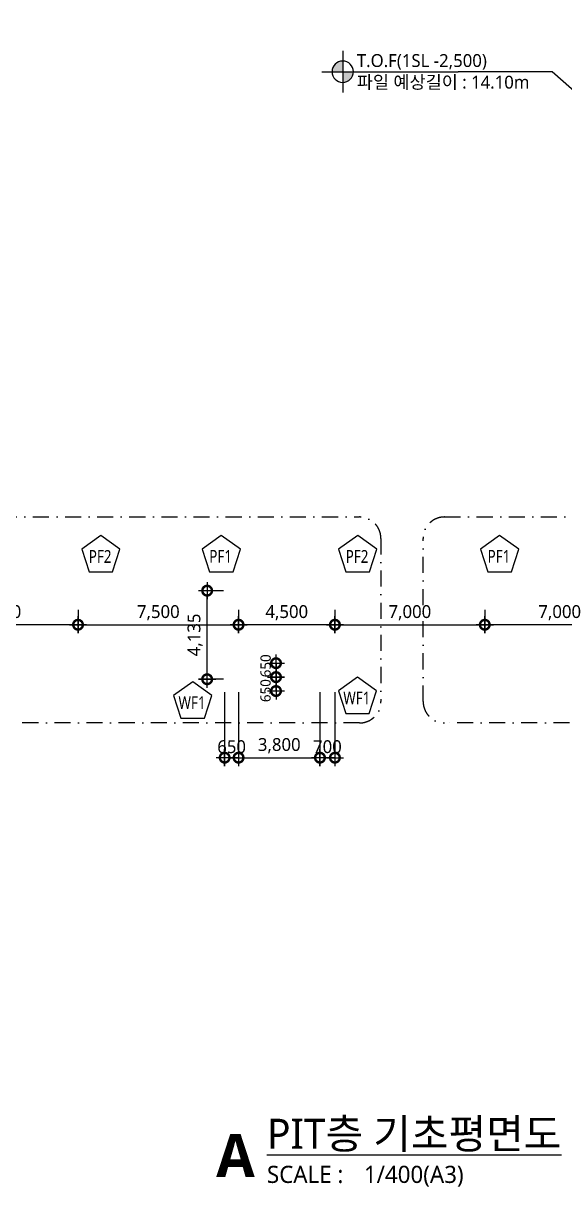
# Model space of a CAD drawing. Header units: millimetres. Extents: x 9300 to 332157, y 4200 to 105100.
# Drawn here: x 62942 to 88236, y 15076 to 69386 of the extents above; entities that cross this region are included whole.
import ezdxf
from ezdxf.enums import TextEntityAlignment as Align

# ---------------------------------------------------------------- set-up
doc = ezdxf.new("R2010")
doc.units = ezdxf.units.MM
doc.header["$LTSCALE"] = 150
doc.linetypes.add('DASHDOT-GAUN', pattern=[10, 5, -2.5, 0, -2.5])
doc.layers.get('DEFPOINTS').update_dxf_attribs({"color": 137})
for name, color, linetype in [('DIM', 7, 'Continuous'), ('S-SYM', 6, 'Continuous'), ('SYM', 6, 'Continuous'), ('SYM-LEAD', 6, 'Continuous'), ('SYM-LEVEL', 7, 'Continuous')]:
    doc.layers.add(name, color=color, linetype=linetype)
doc.styles.add('맑은고딕', font='malgun.ttf')
doc.styles.add('스타일1', font='malgun.ttf')
doc.styles.add('스타일2', font='malgunbd.ttf')
doc.dimstyles.new('CJA', dxfattribs={"dimscale": 200, "dimtxt": 3, "dimasz": 1, "dimexe": 2, "dimexo": 3, "dimgap": 1, "dimtad": 1, "dimdec": 0, "dimzin": 1, "dimdsep": 46, "dimlunit": 6, "dimtxsty": '스타일1', "dimblk": 'GAUN-DOT', "dimcen": -2, "dimdle": 2, "dimclrd": 256, "dimclre": 256, "dimclrt": 3, "dimadec": 0, "dimazin": 0, "dimtfac": 1, "dimtdec": 0, "dimtix": 1, "dimtmove": 2, "dimatfit": 3, "dimldrblk": 'DOTSMALL', "dimfxl": 1, "dimtolj": 1, "dimtzin": 1, "dimarcsym": 0})
doc.dimstyles.new('DIM-QD 1', dxfattribs={"dimtxt": 3, "dimasz": 1.5, "dimexe": 1, "dimexo": 0, "dimgap": 1, "dimtad": 1, "dimdec": 3, "dimdsep": 46, "dimlunit": 6, "dimtxsty": '스타일1', "dimblk1": 'ARCHTICK', "dimblk2": 'ARCHTICK', "dimsah": 1, "dimcen": 0, "dimclrd": 256, "dimclre": 256, "dimclrt": 3, "dimazin": 2, "dimtfac": 1, "dimtdec": 3, "dimtix": 1, "dimtmove": 2, "dimatfit": 3, "dimldrblk": 'ARCHTICK', "dimfxl": 1, "dimtolj": 1, "dimtzin": 0, "dimarcsym": 0})
doc.dimstyles.new('GAUN-400-I', dxfattribs={"dimscale": 200, "dimtxt": 2.4, "dimasz": 1, "dimexe": 1, "dimexo": 1, "dimgap": 1, "dimtad": 1, "dimdec": 0, "dimzin": 1, "dimdsep": 46, "dimlunit": 6, "dimtxsty": '맑은고딕', "dimblk": 'GAUN-DOT', "dimcen": -2, "dimdle": 2, "dimclrd": 256, "dimclre": 256, "dimclrt": 4, "dimadec": 0, "dimazin": 0, "dimtfac": 1, "dimtdec": 0, "dimtix": 1, "dimtmove": 2, "dimatfit": 3, "dimldrblk": 'DOTSMALL', "dimfxl": 1, "dimtolj": 1, "dimtzin": 1, "dimarcsym": 0})

# ---------------------------------------------------------------- blocks, each defined once
blk = doc.blocks.new('dwgtitle')
at = {"layer": 'SYM', "color": 3, "style": '스타일1'}
blk.add_text('SCALE :', height=4, dxfattribs=at).set_placement((12.25, -1.4))
for tag, p, height in [('%%UTITLE', (12.25, 6.59), 7), ('1/100', (34.89, -1.4), 4)]:
    blk.add_attdef(tag, p, '', height=height, dxfattribs=at)
at = {"layer": 'SYM', "color": 6, "style": '스타일2'}
blk.add_attdef('A', text='', height=10, dxfattribs=at).set_placement((4.89, 5), align=Align.MIDDLE)
blk = doc.blocks.new('str-f')
blk.add_lwpolyline([(0, 469), (-446, 145), (-276, -379), (276, -379), (446, 145)], close=True)
at = {"color": 3, "style": '스타일1'}
blk.add_attdef('F1', text='', height=300, dxfattribs=at).set_placement((-16, -20), align=Align.MIDDLE)
blk = doc.blocks.new('GAUN-DOT')
at = {"linetype": 'ByBlock'}
for p, q in [((2, 0), (-2, 0)), ((0, -2), (0, 2))]:
    blk.add_line(p, q, dxfattribs=at)
at = {"const_width": 2.25}
blk.add_lwpolyline([(0, 0.28125, 1), (0, -0.28125, 1)], format="xyb", close=True, dxfattribs=at)
blk = doc.blocks.new('*D17')
at = {"layer": 'DEFPOINTS', "color": 0, "transparency": 16777216}
for p in [(73000, 38765), (76800, 38765), (76800, 35104)]:
    blk.add_point(p, dxfattribs=at)
at = {"layer": 'DIM', "lineweight": -2, "transparency": 16777216}
for p, q in [((73000, 38165), (73000, 34704)), ((76800, 38165), (76800, 34704)), ((73200, 35104), (76600, 35104))]:
    blk.add_line(p, q, dxfattribs=at)
at = {"layer": 'DIM', "lineweight": -2, "transparency": 16777216, "xscale": 200, "yscale": 200, "zscale": 200, "rotation": 180}
blk.add_blockref('GAUN-DOT', (73000, 35104), dxfattribs=at)
at = {"layer": 'DIM', "lineweight": -2, "transparency": 16777216, "xscale": 200, "yscale": 200, "zscale": 200}
blk.add_blockref('GAUN-DOT', (76800, 35104), dxfattribs=at)
at = {"layer": 'DIM', "color": 3, "transparency": 16777216, "insert": (74900, 35664), "char_height": 600, "attachment_point": 5, "style": '스타일1'}
blk.add_mtext('\\A1;3,800', dxfattribs=at)
blk = doc.blocks.new('_DotSmall')
at = {"color": 0, "linetype": 'ByBlock', "const_width": 0.5}
blk.add_lwpolyline([(-0.0625, 0, 1), (0.0625, 0, 1)], format="xyb", close=True, dxfattribs=at)
blk = doc.blocks.new('*D18')
at = {"layer": 'DEFPOINTS', "color": 0, "transparency": 16777216}
for p in [(71531, 42900), (72900, 42900), (72900, 38765)]:
    blk.add_point(p, dxfattribs=at)
at = {"layer": 'DIM', "lineweight": -2, "transparency": 16777216}
for p, q in [((72300, 42900), (71131, 42900)), ((71531, 38965), (71531, 42700)), ((72300, 38765), (71131, 38765))]:
    blk.add_line(p, q, dxfattribs=at)
at = {"layer": 'DIM', "lineweight": -2, "transparency": 16777216, "xscale": 200, "yscale": 200, "zscale": 200}
for p, rotation in [((71531, 42900), 90), ((71531, 38765), 270)]:
    blk.add_blockref('GAUN-DOT', p, dxfattribs=dict(at, rotation=rotation))
at = {"layer": 'DIM', "color": 3, "transparency": 16777216, "insert": (70969, 40833), "char_height": 600, "attachment_point": 5, "rotation": 90, "style": '스타일1'}
blk.add_mtext('\\A1;4,135', dxfattribs=at)
blk = doc.blocks.new('*D59')
at = {"layer": 'DEFPOINTS', "color": 0, "transparency": 16777216}
for p in [(84500, 42600), (91500, 42600), (84500, 41309)]:
    blk.add_point(p, dxfattribs=at)
at = {"layer": 'DIM', "lineweight": -2, "transparency": 16777216}
for p, q in [((84500, 42000), (84500, 40909)), ((91500, 42000), (91500, 40909)), ((91300, 41309), (84700, 41309))]:
    blk.add_line(p, q, dxfattribs=at)
at = {"layer": 'DIM', "lineweight": -2, "transparency": 16777216, "xscale": 200, "yscale": 200, "zscale": 200, "rotation": 180}
blk.add_blockref('GAUN-DOT', (84500, 41309), dxfattribs=at)
at = {"layer": 'DIM', "lineweight": -2, "transparency": 16777216, "xscale": 200, "yscale": 200, "zscale": 200}
blk.add_blockref('GAUN-DOT', (91500, 41309), dxfattribs=at)
at = {"layer": 'DIM', "color": 3, "transparency": 16777216, "insert": (88000, 41869), "char_height": 600, "attachment_point": 5, "style": '스타일1'}
blk.add_mtext('\\A1;7,000', dxfattribs=at)
blk = doc.blocks.new('*D60')
at = {"layer": 'DEFPOINTS', "color": 0, "transparency": 16777216}
for p in [(77500, 42600), (84500, 42600), (84500, 41309)]:
    blk.add_point(p, dxfattribs=at)
at = {"layer": 'DIM', "lineweight": -2, "transparency": 16777216}
for p, q in [((77500, 42000), (77500, 40909)), ((84500, 42000), (84500, 40909)), ((77700, 41309), (84300, 41309))]:
    blk.add_line(p, q, dxfattribs=at)
at = {"layer": 'DIM', "lineweight": -2, "transparency": 16777216, "xscale": 200, "yscale": 200, "zscale": 200, "rotation": 180}
blk.add_blockref('GAUN-DOT', (77500, 41309), dxfattribs=at)
at = {"layer": 'DIM', "lineweight": -2, "transparency": 16777216, "xscale": 200, "yscale": 200, "zscale": 200}
blk.add_blockref('GAUN-DOT', (84500, 41309), dxfattribs=at)
at = {"layer": 'DIM', "color": 3, "transparency": 16777216, "insert": (81000, 41869), "char_height": 600, "attachment_point": 5, "style": '스타일1'}
blk.add_mtext('\\A1;7,000', dxfattribs=at)
blk = doc.blocks.new('*D61')
at = {"layer": 'DEFPOINTS', "color": 0, "transparency": 16777216}
for p in [(73000, 42600), (77500, 42600), (73000, 41309)]:
    blk.add_point(p, dxfattribs=at)
at = {"layer": 'DIM', "lineweight": -2, "transparency": 16777216}
for p, q in [((73000, 42000), (73000, 40909)), ((77500, 42000), (77500, 40909)), ((77300, 41309), (73200, 41309))]:
    blk.add_line(p, q, dxfattribs=at)
at = {"layer": 'DIM', "lineweight": -2, "transparency": 16777216, "xscale": 200, "yscale": 200, "zscale": 200, "rotation": 180}
blk.add_blockref('GAUN-DOT', (73000, 41309), dxfattribs=at)
at = {"layer": 'DIM', "lineweight": -2, "transparency": 16777216, "xscale": 200, "yscale": 200, "zscale": 200}
blk.add_blockref('GAUN-DOT', (77500, 41309), dxfattribs=at)
at = {"layer": 'DIM', "color": 3, "transparency": 16777216, "insert": (75250, 41869), "char_height": 600, "attachment_point": 5, "style": '스타일1'}
blk.add_mtext('\\A1;4,500', dxfattribs=at)
blk = doc.blocks.new('*D62')
at = {"layer": 'DEFPOINTS', "color": 0, "transparency": 16777216}
for p in [(65500, 42600), (73000, 42600), (73000, 41309)]:
    blk.add_point(p, dxfattribs=at)
at = {"layer": 'DIM', "lineweight": -2, "transparency": 16777216}
for p, q in [((65500, 42000), (65500, 40909)), ((73000, 42000), (73000, 40909)), ((65700, 41309), (72800, 41309))]:
    blk.add_line(p, q, dxfattribs=at)
at = {"layer": 'DIM', "lineweight": -2, "transparency": 16777216, "xscale": 200, "yscale": 200, "zscale": 200, "rotation": 180}
blk.add_blockref('GAUN-DOT', (65500, 41309), dxfattribs=at)
at = {"layer": 'DIM', "lineweight": -2, "transparency": 16777216, "xscale": 200, "yscale": 200, "zscale": 200}
blk.add_blockref('GAUN-DOT', (73000, 41309), dxfattribs=at)
at = {"layer": 'DIM', "color": 3, "transparency": 16777216, "insert": (69250, 41869), "char_height": 600, "attachment_point": 5, "style": '스타일1'}
blk.add_mtext('\\A1;7,500', dxfattribs=at)
blk = doc.blocks.new('*D63')
at = {"layer": 'DEFPOINTS', "color": 0, "transparency": 16777216}
for p in [(58200, 42600), (65500, 42600), (58200, 41309)]:
    blk.add_point(p, dxfattribs=at)
at = {"layer": 'DIM', "lineweight": -2, "transparency": 16777216}
for p, q in [((58200, 42000), (58200, 40909)), ((65500, 42000), (65500, 40909)), ((65300, 41309), (58400, 41309))]:
    blk.add_line(p, q, dxfattribs=at)
at = {"layer": 'DIM', "lineweight": -2, "transparency": 16777216, "xscale": 200, "yscale": 200, "zscale": 200, "rotation": 180}
blk.add_blockref('GAUN-DOT', (58200, 41309), dxfattribs=at)
at = {"layer": 'DIM', "lineweight": -2, "transparency": 16777216, "xscale": 200, "yscale": 200, "zscale": 200}
blk.add_blockref('GAUN-DOT', (65500, 41309), dxfattribs=at)
at = {"layer": 'DIM', "color": 3, "transparency": 16777216, "insert": (61850, 41869), "char_height": 600, "attachment_point": 5, "style": '스타일1'}
blk.add_mtext('\\A1;7,300', dxfattribs=at)
blk = doc.blocks.new('*D127')
at = {"layer": 'DEFPOINTS', "color": 0, "transparency": 16777216}
for p in [(76800, 38765), (77500, 38765), (76800, 35104)]:
    blk.add_point(p, dxfattribs=at)
at = {"layer": 'DIM', "lineweight": -2, "transparency": 16777216}
for p, q in [((76800, 38165), (76800, 34704)), ((77500, 38165), (77500, 34704)), ((76600, 35104), (76400, 35104)), ((77500, 35104), (76800, 35104)), ((77700, 35104), (77900, 35104))]:
    blk.add_line(p, q, dxfattribs=at)
at = {"layer": 'DIM', "lineweight": -2, "transparency": 16777216, "xscale": 200, "yscale": 200, "zscale": 200}
blk.add_blockref('GAUN-DOT', (76800, 35104), dxfattribs=at)
at = {"layer": 'DIM', "lineweight": -2, "transparency": 16777216, "xscale": 200, "yscale": 200, "zscale": 200, "rotation": 180}
blk.add_blockref('GAUN-DOT', (77500, 35104), dxfattribs=at)
at = {"layer": 'DIM', "color": 3, "transparency": 16777216, "insert": (77150, 35614), "char_height": 600, "attachment_point": 5, "style": '스타일1'}
blk.add_mtext('\\A1;700', dxfattribs=at)
blk = doc.blocks.new('*D128')
at = {"layer": 'DEFPOINTS', "color": 0, "transparency": 16777216}
for p in [(72350, 38765), (73000, 38765), (72350, 35104)]:
    blk.add_point(p, dxfattribs=at)
at = {"layer": 'DIM', "lineweight": -2, "transparency": 16777216}
for p, q in [((72350, 38165), (72350, 34704)), ((73000, 38165), (73000, 34704)), ((72150, 35104), (71950, 35104)), ((73000, 35104), (72350, 35104)), ((73200, 35104), (73400, 35104))]:
    blk.add_line(p, q, dxfattribs=at)
at = {"layer": 'DIM', "lineweight": -2, "transparency": 16777216, "xscale": 200, "yscale": 200, "zscale": 200}
blk.add_blockref('GAUN-DOT', (72350, 35104), dxfattribs=at)
at = {"layer": 'DIM', "lineweight": -2, "transparency": 16777216, "xscale": 200, "yscale": 200, "zscale": 200, "rotation": 180}
blk.add_blockref('GAUN-DOT', (73000, 35104), dxfattribs=at)
at = {"layer": 'DIM', "color": 3, "transparency": 16777216, "insert": (72675, 35614), "char_height": 600, "attachment_point": 5, "style": '스타일1'}
blk.add_mtext('\\A1;650', dxfattribs=at)
blk = doc.blocks.new('*D133')
at = {"layer": 'DEFPOINTS', "color": 0, "transparency": 16777216}
for p in [(74786, 39515), (74748, 38865), (74786, 38865)]:
    blk.add_point(p, dxfattribs=at)
at = {"layer": 'DIM', "lineweight": -2, "transparency": 16777216}
for p, q in [((74748, 39715), (74748, 39915)), ((74586, 39515), (74548, 39515)), ((74748, 39515), (74748, 38865)), ((74586, 38865), (74548, 38865)), ((74748, 38665), (74748, 38465))]:
    blk.add_line(p, q, dxfattribs=at)
at = {"layer": 'DIM', "lineweight": -2, "transparency": 16777216, "xscale": 200, "yscale": 200, "zscale": 200}
for p, rotation in [((74748, 39515), 270), ((74748, 38865), 90)]:
    blk.add_blockref('GAUN-DOT', p, dxfattribs=dict(at, rotation=rotation))
at = {"layer": 'DIM', "color": 4, "transparency": 16777216, "insert": (74266, 39392), "char_height": 480, "attachment_point": 5, "rotation": 90, "style": '맑은고딕'}
blk.add_mtext('\\A1;650', dxfattribs=at)
blk = doc.blocks.new('*D132')
at = {"layer": 'DEFPOINTS', "color": 0, "transparency": 16777216}
for p in [(74748, 38865), (74786, 38865), (74786, 38215)]:
    blk.add_point(p, dxfattribs=at)
at = {"layer": 'DIM', "lineweight": -2, "transparency": 16777216}
for p, q in [((74748, 39065), (74748, 39265)), ((74586, 38865), (74548, 38865)), ((74748, 38215), (74748, 38865)), ((74586, 38215), (74548, 38215)), ((74748, 38015), (74748, 37815))]:
    blk.add_line(p, q, dxfattribs=at)
at = {"layer": 'DIM', "lineweight": -2, "transparency": 16777216, "xscale": 200, "yscale": 200, "zscale": 200}
for p, rotation in [((74748, 38865), 270), ((74748, 38215), 90)]:
    blk.add_blockref('GAUN-DOT', p, dxfattribs=dict(at, rotation=rotation))
at = {"layer": 'DIM', "color": 4, "transparency": 16777216, "insert": (74262, 38234), "char_height": 480, "attachment_point": 5, "rotation": 90, "style": '맑은고딕'}
blk.add_mtext('\\A1;650', dxfattribs=at)
blk = doc.blocks.new('LEVEL1')
at = {"layer": 'SYM-LEVEL'}
h = blk.add_hatch(color=6, dxfattribs=at)
edge = h.paths.add_edge_path()
edge.add_ellipse((4.87, 0), major_axis=(1.77, 1.77), ratio=1, start_angle=405, end_angle=495)
edge.add_line((2.37, 0), (4.87, 0))
edge.add_line((4.87, 0), (4.87, 2.5))
edge = h.paths.add_edge_path()
edge.add_ellipse((4.87, 0), major_axis=(1.77, 1.77), ratio=1, start_angle=225, end_angle=315)
edge.add_line((7.37, 0), (4.87, 0))
edge.add_line((4.87, 0), (4.87, -2.5))
at = {"layer": 'SYM-LEVEL', "color": 6}
for p, q in [((4.87, 4.87), (4.87, -4.87)), ((0, 0), (9.74, 0)), ((9.07, 0), (31.8, 0))]:
    blk.add_line(p, q, dxfattribs=at)
blk.add_ellipse((4.87, 0), major_axis=(1.77, 1.77), ratio=1, start_param=5.497787, end_param=11.780972, dxfattribs=at)
at = {"layer": 'SYM-LEVEL', "color": 3, "style": '스타일1'}
for tag, p in [('1층-바닥마감', (8.16, 1.11)), ('EL-+100', (8.16, -3.93))]:
    blk.add_attdef(tag, p, '', height=3, dxfattribs=at)
blk = doc.blocks.new('_ARCHTICK')
at = {"color": 0, "linetype": 'ByBlock', "const_width": 0.15}
blk.add_lwpolyline([(-0.5, -0.5), (0.5, 0.5)], dxfattribs=at)

msp = doc.modelspace()

# ---------------------------------------------------------------- linework, layer by layer
at = {"layer": 'SYM', "color": 3, "linetype": 'DASHDOT-GAUN'}
for points in [[(39111.7, 88654.5), (86035.2, 88654.5, -0.4142136), (87035.2, 87654.5), (87035.2, 82871.9, -0.4142136), (86035.2, 81871.9), (45392.9, 81871.9, 0.4142136), (44392.9, 80871.9), (44392.9, 47339.1, 0.4142136), (45392.9, 46339.1), (78648.8, 46339.1, -0.4142136), (79648.8, 45339.1), (79648.8, 37726.5, -0.4141809), (78649, 36726.5), (39111.8, 36722, -0.4142463), (38111.7, 37722), (38111.7, 87654.5, -0.4142136)], [(92954.9, 36726.6), (82620.8, 36726.6, -0.4142136), (81620.8, 37726.6), (81620.8, 45339.1, -0.4142136), (82620.8, 46339.1), (92954.9, 46339.1, -0.4142136), (93954.9, 45339.1), (93954.9, 37726.6, -0.4142136)]]:
    msp.add_lwpolyline(points, format="xyb", close=True, dxfattribs=at)

# ---------------------------------------------------------------- block references
at = {"layer": 'SYM', "linetype": 'Continuous'}
ref = msp.add_blockref('str-f', (66565.6, 44541), dxfattribs=dict(at, xscale=2, yscale=2, zscale=2))
ref.add_attrib('F1', 'PF2', dxfattribs={"layer": 'S-SYM', "color": 3, "height": 600, "style": '스타일1', "width": 0.8}).set_placement((66534, 44500.1), align=Align.MIDDLE)
ref = msp.add_blockref('str-f', (72194.2, 44541), dxfattribs=dict(at, xscale=2, yscale=2, zscale=2))
ref.add_attrib('F1', 'PF1', dxfattribs={"layer": 'S-SYM', "color": 3, "height": 600, "style": '스타일1', "width": 0.8}).set_placement((72162.7, 44500.1), align=Align.MIDDLE)
ref = msp.add_blockref('str-f', (78565.6, 44541), dxfattribs=dict(at, xscale=2, yscale=2, zscale=2))
ref.add_attrib('F1', 'PF2', dxfattribs={"layer": 'S-SYM', "color": 3, "height": 600, "style": '스타일1', "width": 0.8}).set_placement((78534, 44500.1), align=Align.MIDDLE)
ref = msp.add_blockref('str-f', (85194.2, 44541), dxfattribs=dict(at, xscale=2, yscale=2, zscale=2))
ref.add_attrib('F1', 'PF1', dxfattribs={"layer": 'S-SYM', "color": 3, "height": 600, "style": '스타일1', "width": 0.8}).set_placement((85162.7, 44500.1), align=Align.MIDDLE)
ref = msp.add_blockref('str-f', (70857.2, 37709.8), dxfattribs=dict(at, xscale=2, yscale=2, zscale=2))
ref.add_attrib('F1', 'WF1', dxfattribs={"layer": 'S-SYM', "color": 3, "height": 600, "style": '스타일1', "width": 0.8}).set_placement((70825.6, 37668.9), align=Align.MIDDLE)
ref = msp.add_blockref('str-f', (78554.9, 37929.7), dxfattribs=dict(at, xscale=2, yscale=2, zscale=2))
ref.add_attrib('F1', 'WF1', dxfattribs={"layer": 'S-SYM', "color": 3, "height": 600, "style": '스타일1', "width": 0.8}).set_placement((78523.3, 37888.8), align=Align.MIDDLE)
at = {"layer": 'SYM', "xscale": 200, "yscale": 200, "zscale": 200}
msp.add_blockref('dwgtitle', (71875.7, 15532.7), dxfattribs=at).add_auto_attribs({'%%UTITLE': '%%uPIT층 기초평면도', '1/100': '1/400(A3)', 'A': 'A'})
at = {"layer": 'SYM-LEVEL', "xscale": 200, "yscale": 200, "zscale": 200}
msp.add_blockref('LEVEL1', (76890.9, 67123.3), dxfattribs=at).add_auto_attribs({'EL-+100': '파일 예상길이 : 14.10m', '1층-바닥마감': 'T.O.F(1SL -2,500)'})

# ---------------------------------------------------------------- dimensions: what is measured, and where the dimension line sits
at = {"layer": 'DIM'}
for base, p1, p2, angle, picture, middle in [((71531.4, 42900), (72900, 38765), (72900, 42900), 90, '*D18', (70969.4, 40832.5)), ((58200, 41308.7), (65500, 42600), (58200, 42600), 180, '*D63', (61850, 41869)), ((73000, 41308.7), (65500, 42600), (73000, 42600), 0, '*D62', (69250, 41869)), ((73000, 41308.7), (77500, 42600), (73000, 42600), 180, '*D61', (75250, 41869)), ((84500, 41308.7), (77500, 42600), (84500, 42600), 0, '*D60', (81000, 41869)), ((84500, 41308.7), (91500, 42600), (84500, 42600), 180, '*D59', (88000, 41869)), ((72350, 35103.8), (73000, 38765), (72350, 38765), 180, '*D128', (72675, 35613.7)), ((76800, 35103.8), (77500, 38765), (76800, 38765), 180, '*D127', (77150, 35613.7))]:
    dim = msp.add_linear_dim(base=base, p1=p1, p2=p2, angle=angle, dimstyle='CJA', dxfattribs=at)
    dim.commit()
    dim.dimension.update_dxf_attribs({"geometry": picture, "text_midpoint": middle})
for p1, angle, picture, middle in [((74786, 39515), 90, '*D133', (74266, 39392.1)), ((74786, 38215), 270, '*D132', (74262.2, 38234.2))]:
    dim = msp.add_linear_dim(base=(74748.1, 38865), p1=p1, p2=(74786, 38865), angle=angle, dimstyle='GAUN-400-I', dxfattribs=at)
    dim.commit()
    dim.dimension.update_dxf_attribs({"geometry": picture, "text_midpoint": middle, "dimtype": 160})
dim = msp.add_linear_dim(base=(76800, 35103.8), p1=(73000, 38765), p2=(76800, 38765), dimstyle='CJA', dxfattribs=at)
dim.commit()
dim.dimension.update_dxf_attribs({"geometry": '*D17', "text_midpoint": (74900, 35664.1)})

# ---------------------------------------------------------------- leaders
at = {"layer": 'SYM-LEAD'}
msp.add_leader([(90179.1, 64871.8), (87651.1, 67123.3), (83251.1, 67123.3)], dimstyle='DIM-QD 1', override={"dimscale": 150, "dimasz": 2, "dimgap": 0, "dimtad": 0, "dimclrd": 6, "dimldrblk": 'None'}, dxfattribs=at)

doc.saveas('drawing.dxf')
